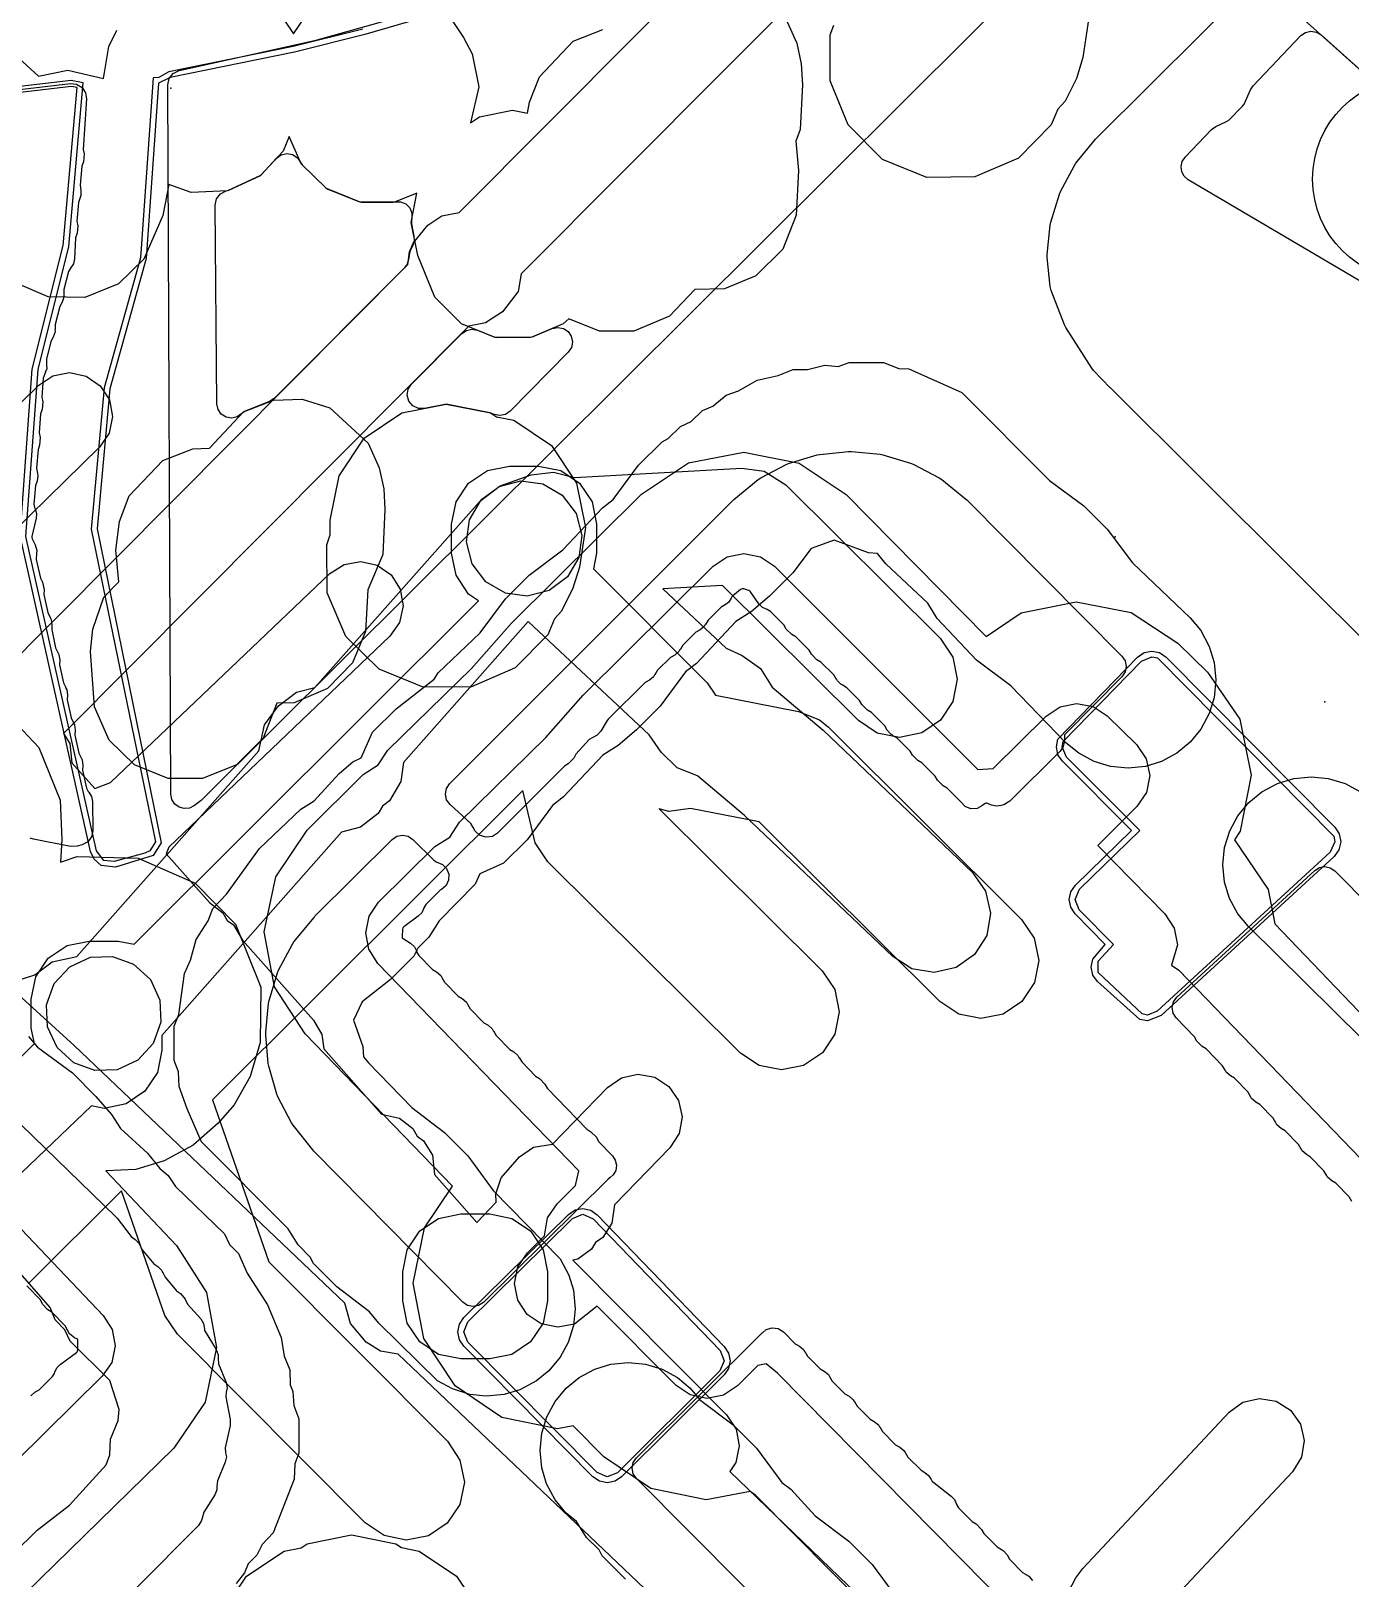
# Model space of a CAD drawing. Header units: metres. Extents: x -2677 to -840, y 169 to 1487.
# Drawn here: x -2421.4 to -2375.9, y 633.3 to 686.7 of the extents above; entities that cross this region are included whole.
import ezdxf

# ---------------------------------------------------------------- set-up
doc = ezdxf.new("R2010")
doc.units = ezdxf.units.M
for name, color, linetype in [('AI_GREENING_ALLOWED_ZONE', 4, 'Continuous'), ('AI_GREENING_EXCLUSIONS', 1, 'Continuous'), ('AI_GREENING_LAWN', 82, 'Continuous'), ('AI_GREENING_REJECTED', 6, 'Continuous'), ('AI_GREENING_TREES', 3, 'Continuous')]:
    doc.layers.add(name, color=color, linetype=linetype)

# ---------------------------------------------------------------- blocks, each defined once
blk = doc.blocks.new('AI_TREE')
for p, q in [((0, -0.3), (0, 0.3)), ((-0.3, 0), (0.3, 0))]:
    blk.add_line(p, q)
for radius in [1, 0.12]:
    blk.add_circle((0, 0), radius)

msp = doc.modelspace()

# ---------------------------------------------------------------- linework, layer by layer
at = {"layer": 'AI_GREENING_ALLOWED_ZONE'}
msp.add_lwpolyline([(-2367.03, 673.052), (-2381.436, 681.541), (-2381.571, 681.658), (-2381.657, 681.815), (-2381.681, 681.992), (-2381.642, 682.167), (-2381.544, 682.316), (-2380.636, 683.269), (-2380.483, 683.378), (-2380.111, 683.549), (-2380.039, 683.599), (-2379.563, 684.076), (-2379.512, 684.149), (-2379.29, 684.641), (-2379.196, 684.78), (-2377.548, 686.509), (-2377.392, 686.62), (-2377.206, 686.664), (-2377.017, 686.635), (-2376.853, 686.537), (-2372.307, 682.463)], dxfattribs=at)
for points in [[(-2415.003, 680.664), (-2414.956, 680.88), (-2414.82, 681.054), (-2414.623, 681.153), (-2414.53, 681.177), (-2413.487, 681.668), (-2413.412, 681.723), (-2412.886, 682.284), (-2412.726, 682.398), (-2412.535, 682.442), (-2412.341, 682.408), (-2412.175, 682.303), (-2412.063, 682.142), (-2412.06, 682.135), (-2412.006, 682.057), (-2411.202, 681.271), (-2411.122, 681.219), (-2410.05, 680.786), (-2409.958, 680.768), (-2408.866, 680.768), (-2408.803, 680.78), (-2408.609, 680.779), (-2408.43, 680.704), (-2408.293, 680.566), (-2408.219, 680.386), (-2408.219, 680.192), (-2408.233, 680.118), (-2408.233, 680.022), (-2408.148, 679.593), (-2408.143, 679.429), (-2408.191, 679.272), (-2408.282, 679.091), (-2408.306, 679.013), (-2408.336, 678.788), (-2408.383, 678.634), (-2408.477, 678.502), (-2412.958, 674.002), (-2413.128, 673.89), (-2413.974, 673.555), (-2414.063, 673.494), (-2414.081, 673.476), (-2414.241, 673.362), (-2414.433, 673.318), (-2414.627, 673.352), (-2414.793, 673.459), (-2414.905, 673.621), (-2414.945, 673.814), (-2415.003, 680.664)], [(-2407.782, 673.652), (-2407.993, 673.655), (-2408.184, 673.745), (-2408.32, 673.906), (-2408.378, 674.109), (-2408.348, 674.317), (-2408.234, 674.495), (-2406.499, 676.237), (-2406.338, 676.345), (-2406.148, 676.384), (-2405.958, 676.348), (-2405.389, 676.118), (-2405.293, 676.1), (-2404.126, 676.114), (-2404.033, 676.134), (-2403.374, 676.409), (-2403.183, 676.448), (-2402.992, 676.411), (-2402.829, 676.304), (-2402.72, 676.142), (-2402.681, 675.952), (-2402.717, 675.76), (-2402.824, 675.598), (-2404.83, 673.557), (-2404.993, 673.447), (-2405.185, 673.408), (-2405.378, 673.446), (-2405.478, 673.487), (-2405.525, 673.501), (-2406.983, 673.791), (-2407.08, 673.791), (-2407.782, 673.652)]]:
    msp.add_lwpolyline(points, close=True, dxfattribs=at)
at = {"layer": 'AI_GREENING_EXCLUSIONS'}
for points in [[(-2422.539, 664.379), (-2408.359, 678.621), (-2408.3, 679.054), (-2408.171, 679.357), (-2407.667, 679.969), (-2407.181, 680.296), (-2406.582, 680.406), (-2388.242, 698.827)], [(-2393.896, 688.896), (-2404.45, 678.296), (-2404.556, 677.688), (-2405.098, 676.981), (-2405.674, 676.604), (-2406.249, 676.488), (-2420.232, 662.444), (-2420.02, 662.103), (-2419.946, 661.435), (-2419.159, 660.541), (-2418.611, 660.747), (-2411.053, 667.961), (-2410.56, 668.276), (-2409.983, 668.378), (-2409.412, 668.252), (-2408.932, 667.916), (-2408.617, 667.423), (-2408.515, 666.847), (-2408.642, 666.275), (-2408.977, 665.796), (-2416.602, 658.519), (-2416.693, 658.294), (-2415.205, 656.611), (-2414.739, 656.255), (-2414.586, 655.991), (-2414.372, 655.838), (-2414.059, 655.315), (-2411.616, 652.552), (-2411.325, 652.057), (-2411.255, 651.567), (-2409.27, 649.314), (-2408.651, 649.171), (-2408.186, 648.816), (-2408.033, 648.552), (-2407.819, 648.398), (-2407.51, 647.901), (-2407.437, 647.233), (-2405.983, 645.582), (-2405.31, 646.276), (-2405.328, 646.564), (-2405.138, 647.118), (-2404.501, 647.839), (-2404.02, 648.171), (-2403.368, 648.28), (-2401.471, 650.238), (-2400.99, 650.571), (-2400.418, 650.694), (-2399.842, 650.589), (-2399.35, 650.272), (-2399.017, 649.79), (-2398.894, 649.218), (-2398.999, 648.643), (-2399.316, 648.151), (-2401.224, 646.182), (-2401.318, 645.553), (-2401.635, 645.062), (-2401.887, 644.888), (-2402.023, 644.663), (-2402.494, 644.316), (-2402.667, 644.273), (-2397.361, 638.94), (-2397.037, 638.453), (-2396.924, 637.878), (-2397.04, 637.305), (-2397.249, 636.993), (-2392.222, 632.152)], [(-2413.344, 688.14), (-2412.298, 686.569), (-2411.526, 687.724)], [(-2370.642, 680.971), (-2378.415, 687.938)], [(-2406.395, 687.552), (-2409.839, 686.55), (-2412.273, 685.937), (-2416.559, 685.063), (-2416.961, 684.87), (-2417.384, 678.828), (-2418.637, 674.33), (-2419.075, 669.503), (-2416.869, 658.674), (-2417.141, 658.233), (-2418.443, 657.836), (-2418.94, 657.889), (-2419.18, 658.104), (-2419.302, 658.367), (-2421.737, 669.255), (-2421.314, 675.009), (-2420.25, 679.268), (-2419.77, 684.718), (-2419.978, 684.759), (-2423.209, 684.381)], [(-2407.284, 687.724), (-2406.437, 686.446), (-2406.134, 685.887), (-2405.906, 684.739), (-2406.193, 683.503), (-2405.89, 683.706), (-2404.742, 683.934), (-2404.23, 683.832), (-2404.158, 684.219), (-2403.819, 685.094), (-2402.659, 686.316), (-2401.629, 686.723)], [(-2409.913, 686.738), (-2412.316, 686.132), (-2416.607, 685.258), (-2416.95, 685.067), (-2417.148, 685.054), (-2417.583, 678.842), (-2418.835, 674.366), (-2419.277, 669.491), (-2417.066, 658.709), (-2417.26, 658.394), (-2417.43, 658.312), (-2418.494, 658.029), (-2418.85, 658.067), (-2419.102, 658.401), (-2421.538, 669.24), (-2421.115, 674.995), (-2420.053, 679.235), (-2419.555, 684.88), (-2419.97, 684.961), (-2423.232, 684.58)], [(-2422.442, 686.329), (-2421.1, 685.116), (-2420.085, 685.318), (-2418.856, 685.036), (-2418.675, 686.13), (-2418.396, 686.696)], [(-2395.325, 687.107), (-2394.939, 686.251), (-2394.784, 685.532), (-2394.745, 684.815), (-2394.822, 683.27), (-2394.974, 682.866), (-2394.88, 681.858), (-2394.957, 680.313), (-2395.427, 679.148), (-2396.349, 678.226), (-2397.433, 677.773), (-2398.457, 677.756), (-2399.331, 676.833), (-2400.563, 676.318), (-2401.751, 676.318), (-2402.801, 676.74), (-2402.994, 676.568), (-2404.077, 676.115), (-2405.343, 676.099), (-2406.504, 676.568), (-2407.421, 677.485), (-2408.015, 678.922), (-2408.243, 680.07), (-2408.043, 681.076), (-2408.818, 680.768), (-2410.006, 680.768), (-2411.167, 681.237), (-2412.041, 682.09), (-2412.451, 683.032), (-2412.661, 682.525), (-2413.444, 681.689), (-2414.574, 681.155), (-2415.838, 681.099), (-2416.602, 681.373), (-2416.814, 680.306), (-2417.463, 678.805), (-2418.337, 677.952), (-2419.498, 677.483), (-2420.764, 677.499), (-2421.911, 677.995)], [(-2384.861, 687.13), (-2385.068, 685.76), (-2385.294, 685.035), (-2385.686, 684.245), (-2385.935, 683.977), (-2386.165, 683.428), (-2387.288, 682.284), (-2388.796, 681.637), (-2390.457, 681.622), (-2391.98, 682.242), (-2393.166, 683.428), (-2393.786, 684.951), (-2393.786, 686.534), (-2393.663, 686.871)], [(-2426.511, 669.139), (-2421.091, 674.461), (-2420.6, 674.781), (-2420.025, 674.888), (-2419.452, 674.767), (-2418.97, 674.436), (-2418.65, 673.946), (-2418.543, 673.37), (-2418.664, 672.798), (-2418.995, 672.315), (-2423.804, 667.62)], [(-2388.419, 628.165), (-2396.373, 636.187), (-2396.55, 636.306), (-2398.063, 636.012), (-2399.975, 636.402), (-2401.592, 637.493), (-2401.592, 637.493), (-2402.659, 638.569), (-2403.198, 638.465), (-2405.11, 638.854), (-2406.727, 639.945), (-2407.803, 641.572), (-2408.175, 643.487), (-2407.786, 645.399), (-2406.822, 646.828), (-2411.903, 652.079), (-2412.954, 653.704), (-2413.31, 655.607), (-2412.916, 657.501), (-2411.832, 659.105), (-2409.898, 661.025), (-2409.387, 661.363), (-2409.045, 661.871), (-2406.165, 664.689), (-2404.778, 666.249), (-2400.294, 670.699), (-2398.672, 671.775), (-2396.763, 672.15), (-2394.855, 671.768), (-2393.237, 670.687), (-2388.408, 665.792), (-2387.195, 666.599), (-2385.301, 666.979), (-2383.406, 666.613), (-2381.79, 665.556), (-2380.771, 664.562), (-2379.66, 662.934), (-2379.265, 661.003), (-2379.646, 659.07), (-2379.845, 658.773), (-2378.68, 657.059), (-2378.452, 655.883), (-2370.574, 647.653)], [(-2432.777, 650.395), (-2421.23, 654.119), (-2420.623, 654.562), (-2420.623, 654.562), (-2419.782, 654.748), (-2413.497, 661.847), (-2413.307, 662.737), (-2412.818, 663.392), (-2412.198, 663.864), (-2411.563, 664.031), (-2405.809, 670.529), (-2405.175, 670.985), (-2404.106, 671.358), (-2403.332, 671.46), (-2402.606, 671.266), (-2396.84, 671.592), (-2396.068, 671.484), (-2395.318, 671.014), (-2389.994, 665.725), (-2389.558, 665.078), (-2389.403, 664.313), (-2389.553, 663.547), (-2389.984, 662.897), (-2390.632, 662.461), (-2391.397, 662.306), (-2392.162, 662.456), (-2392.813, 662.887), (-2397.504, 667.548), (-2399.563, 667.432), (-2397.375, 665.388), (-2396.822, 665.136), (-2396.189, 664.68), (-2395.794, 664.04), (-2394.035, 662.556), (-2388.875, 657.646), (-2388.425, 657.008), (-2388.254, 656.247), (-2388.387, 655.478), (-2388.805, 654.819), (-2389.443, 654.369), (-2390.204, 654.198), (-2390.973, 654.331), (-2391.632, 654.748), (-2396.748, 659.616), (-2398.368, 660.978), (-2399.066, 661.258), (-2399.624, 661.803), (-2400.028, 662.393), (-2404.211, 666.3), (-2408.51, 661.445), (-2408.598, 660.792), (-2408.99, 660.117), (-2409.233, 659.932), (-2409.376, 659.684), (-2409.996, 659.209), (-2410.643, 659.036), (-2416.847, 652.03), (-2416.845, 651.518), (-2416.995, 650.752), (-2417.426, 650.102), (-2418.074, 649.667), (-2418.839, 649.512), (-2419.271, 649.597), (-2424.909, 644.222)], [(-2424.994, 648.009), (-2421.242, 651.748), (-2421.349, 652.285), (-2421.349, 653.285), (-2421.197, 654.05), (-2420.763, 654.699), (-2420.114, 655.133), (-2419.349, 655.285), (-2419.349, 655.285), (-2418.349, 655.285), (-2417.803, 655.176), (-2405.92, 667.022), (-2406.261, 667.25), (-2406.695, 667.899), (-2406.847, 668.664), (-2406.847, 669.664), (-2406.695, 670.429), (-2406.261, 671.078), (-2405.612, 671.512), (-2404.847, 671.664), (-2403.847, 671.664), (-2403.082, 671.512), (-2402.433, 671.078), (-2401.999, 670.429), (-2401.847, 669.664), (-2401.847, 668.664), (-2401.956, 668.119), (-2398.03, 664.19), (-2397.741, 663.759), (-2394.879, 663.205), (-2394.156, 662.91), (-2393.848, 662.66), (-2387.183, 656.032), (-2386.748, 655.384), (-2386.593, 654.619), (-2386.744, 653.853), (-2387.175, 653.203), (-2387.823, 652.768), (-2388.588, 652.614), (-2389.354, 652.764), (-2390.004, 653.195), (-2396.236, 659.393), (-2398.609, 659.852), (-2399.355, 659.757), (-2399.692, 659.849), (-2394.065, 654.256), (-2393.629, 653.609), (-2393.474, 652.844), (-2393.624, 652.078), (-2394.056, 651.428), (-2394.703, 650.992), (-2395.468, 650.838), (-2396.234, 650.987), (-2396.884, 651.419), (-2403.528, 658.019), (-2403.963, 658.666), (-2404.394, 660.482), (-2415.094, 649.807), (-2413.15, 644.225), (-2406.991, 638.036), (-2406.559, 637.386), (-2406.409, 636.62), (-2406.563, 635.855), (-2406.998, 635.208), (-2407.648, 634.776), (-2408.414, 634.625), (-2409.179, 634.779), (-2409.826, 635.215), (-2416.306, 641.727), (-2416.738, 642.376), (-2418.238, 646.671), (-2421.432, 643.484)], [(-2383.917, 628.556), (-2395.608, 640.381), (-2395.996, 640.701), (-2395.996, 640.701), (-2396.279, 640.646), (-2396.985, 639.947), (-2397.473, 639.624), (-2398.047, 639.512), (-2398.621, 639.629), (-2399.106, 639.956), (-2401.821, 642.696), (-2402.608, 642.076), (-2403.182, 641.965), (-2403.756, 642.082), (-2404.241, 642.409), (-2404.564, 642.897), (-2404.675, 643.472), (-2404.559, 644.045), (-2404.231, 644.53), (-2403.642, 645.114), (-2403.536, 645.742), (-2403.209, 646.227), (-2402.574, 646.856), (-2402.461, 647.355), (-2409.388, 654.513), (-2409.703, 655), (-2409.81, 655.571), (-2409.692, 656.14), (-2409.367, 656.621), (-2407.432, 658.54), (-2406.913, 658.87), (-2406.58, 659.387), (-2403.602, 662.306), (-2402.312, 663.764), (-2397.828, 668.215), (-2397.342, 668.537), (-2396.769, 668.65), (-2396.196, 668.535), (-2395.711, 668.211), (-2388.69, 661.195), (-2388.168, 661.23), (-2386.339, 663.044), (-2385.856, 663.365), (-2385.288, 663.479), (-2384.72, 663.369), (-2384.235, 663.052), (-2383.217, 662.058), (-2382.883, 661.569), (-2382.765, 660.99), (-2382.879, 660.41), (-2383.209, 659.919), (-2384.557, 658.583), (-2382.243, 656.221), (-2381.92, 655.733), (-2381.808, 655.159), (-2382.016, 654.45), (-2381.765, 654.275), (-2370.148, 642.245)], [(-2422.58, 663.539), (-2421.083, 661.963), (-2420.354, 660.146), (-2420.292, 658.782), (-2420.341, 658.008), (-2419.763, 658.2), (-2417.665, 658.147), (-2415.695, 657.28), (-2414.306, 655.87), (-2413.434, 653.699), (-2413.449, 651.789), (-2413.802, 650.612), (-2414.354, 649.631), (-2414.898, 648.999), (-2415.764, 648.242), (-2416.76, 647.699), (-2417.747, 647.405), (-2418.776, 647.354), (-2416.334, 644.789), (-2415.299, 643.164), (-2414.955, 641.269), (-2415.354, 639.384), (-2416.435, 637.79), (-2421.566, 632.773)], [(-2375.428, 651.896), (-2379.362, 655.782), (-2379.723, 656.219), (-2380.01, 656.757), (-2380.18, 657.318), (-2380.239, 657.916), (-2380.239, 657.916), (-2380.18, 658.505), (-2380.004, 659.082), (-2379.723, 659.604), (-2379.343, 660.067), (-2378.892, 660.436), (-2378.355, 660.723), (-2377.793, 660.892), (-2377.189, 660.951), (-2376.605, 660.892), (-2376.022, 660.714), (-2375.494, 660.427)], [(-2366.999, 600.877), (-2381.271, 614.95), (-2389.376, 622.663), (-2389.986, 622.756), (-2390.48, 623.069), (-2391.029, 623.714), (-2391.223, 624.422), (-2408.687, 641.042), (-2409.297, 641.135), (-2409.791, 641.448), (-2410.34, 642.093), (-2410.534, 642.801), (-2419.871, 651.687), (-2422.321, 653.914)], [(-2421.444, 651.994), (-2421.135, 651.619), (-2419.93, 650.738), (-2419.12, 649.927), (-2418.577, 649.304), (-2418.266, 648.814), (-2417.336, 647.971), (-2416.916, 647.442), (-2416.622, 647.203), (-2416.375, 646.819), (-2414.682, 645.189), (-2414.506, 644.817), (-2414.198, 644.509), (-2413.901, 643.834), (-2413.2, 642.743), (-2412.729, 641.611), (-2412.622, 640.972), (-2412.425, 640.493), (-2412.421, 639.978), (-2412.329, 639.75), (-2412.294, 639.272), (-2412.115, 638.809), (-2412.115, 637.622), (-2412.255, 637.254), (-2412.274, 636.728), (-2413.002, 634.875), (-2413.388, 634.471), (-2413.566, 634.107), (-2413.865, 633.804), (-2413.995, 633.494), (-2414.286, 633.125)], [(-2422.124, 645.794), (-2418.869, 642.375), (-2418.558, 641.888), (-2418.455, 641.319), (-2418.574, 640.754), (-2418.899, 640.276), (-2425.854, 633.431)], [(-2421.957, 634.159), (-2421.147, 634.97), (-2420.032, 635.824), (-2418.764, 637.225), (-2418.636, 637.561), (-2418.616, 638.11), (-2418.347, 638.754), (-2418.315, 639.126), (-2418.637, 640.124), (-2420.01, 641.481), (-2420.195, 641.875), (-2420.524, 642.222), (-2420.702, 642.647), (-2421.729, 643.834)], [(-2400.847, 633.277), (-2401.658, 634.087), (-2401.762, 634.287), (-2402.193, 634.718), (-2402.534, 635.266), (-2402.905, 635.563), (-2403.272, 636.008), (-2403.272, 636.008), (-2403.569, 636.561), (-2403.737, 637.119), (-2403.796, 637.719), (-2403.737, 638.307), (-2403.564, 638.879), (-2403.281, 639.406), (-2402.9, 639.869), (-2402.449, 640.237), (-2401.912, 640.524), (-2401.35, 640.694), (-2400.745, 640.753), (-2400.163, 640.694), (-2399.587, 640.518), (-2399.051, 640.229), (-2398.615, 639.865), (-2398.299, 639.476), (-2397.139, 638.605), (-2396.329, 637.795), (-2395.453, 636.615), (-2395.151, 636.384), (-2394.306, 635.464), (-2393.147, 634.592), (-2392.337, 633.782), (-2391.46, 632.603)], [(-2388.034, 628.119), (-2385.312, 633.318), (-2385.077, 633.649), (-2380.026, 639.035), (-2379.55, 639.376), (-2378.98, 639.508), (-2378.403, 639.413), (-2377.906, 639.103), (-2377.565, 638.627), (-2377.433, 638.057), (-2377.528, 637.48), (-2377.838, 636.983), (-2382.192, 632.34)], [(-2414.789, 632.079), (-2413.921, 633.377), (-2412.624, 634.244), (-2412.041, 634.36), (-2411.836, 634.497), (-2410.305, 634.801), (-2410.305, 634.801), (-2408.774, 634.497), (-2408.575, 634.364), (-2407.972, 634.244), (-2406.675, 633.377), (-2405.808, 632.079)]]:
    msp.add_lwpolyline(points, dxfattribs=at)
for points in [[(-2416.271, 650.777), (-2416.416, 651.161), (-2416.416, 652.348), (-2416.261, 652.754), (-2416.068, 654.163), (-2415.851, 654.625), (-2415.662, 655.335), (-2415.249, 655.976), (-2415.085, 656.402), (-2414.617, 656.903), (-2413.476, 658.473), (-2412.045, 659.829), (-2411.584, 660.124), (-2410.732, 661.068), (-2410.255, 661.469), (-2409.965, 661.599), (-2409.574, 662.484), (-2408.764, 663.294), (-2407.451, 664.317), (-2407.307, 664.533), (-2405.863, 665.911), (-2404.987, 667.089), (-2404.176, 667.899), (-2403.013, 668.772), (-2401.64, 670.222), (-2401.276, 670.516), (-2400.399, 671.694), (-2399.589, 672.504), (-2399.375, 672.614), (-2398.954, 673.035), (-2398.581, 673.206), (-2398.194, 673.582), (-2397.836, 673.735), (-2397.381, 674.115), (-2396.949, 674.263), (-2396.312, 674.623), (-2395.587, 674.783), (-2395.064, 674.997), (-2394.575, 674.997), (-2393.977, 675.144), (-2393.516, 675.099), (-2393.138, 675.242), (-2391.951, 675.242), (-2391.419, 675.035), (-2391.079, 675.015), (-2389.252, 674.202), (-2386.22, 671.172), (-2385.038, 670.295), (-2384.228, 669.485), (-2383.358, 668.331), (-2381.371, 666.427), (-2381.006, 665.989), (-2380.714, 665.446), (-2380.544, 664.893), (-2380.482, 664.298), (-2380.544, 663.674), (-2380.709, 663.131), (-2380.997, 662.591), (-2381.364, 662.142), (-2381.829, 661.76), (-2382.353, 661.478), (-2382.912, 661.306), (-2383.513, 661.244), (-2384.115, 661.303), (-2384.681, 661.474), (-2385.214, 661.76), (-2385.657, 662.121), (-2387.558, 664.084), (-2388.746, 664.967), (-2390.095, 666.405), (-2390.425, 666.932), (-2391.871, 668.294), (-2392.158, 668.653), (-2392.461, 668.673), (-2393.647, 669.111), (-2394.445, 668.821), (-2395.071, 667.986), (-2395.881, 667.176), (-2396.51, 666.638), (-2397.044, 666.303), (-2398.405, 664.861), (-2398.776, 664.565), (-2399.658, 663.381), (-2400.469, 662.571), (-2401.098, 662.033), (-2401.632, 661.698), (-2402.993, 660.256), (-2403.363, 659.96), (-2404.246, 658.776), (-2405.056, 657.966), (-2405.874, 657.603), (-2406.034, 657.248), (-2407.273, 655.976), (-2407.633, 655.417), (-2408.014, 655.036), (-2408.147, 654.766), (-2408.958, 653.955), (-2409.93, 653.19), (-2410.233, 652.56), (-2409.909, 651.65), (-2409.889, 651.289), (-2409.714, 651.085), (-2408.215, 649.54), (-2407.097, 648.685), (-2406.287, 647.875), (-2405.412, 646.678), (-2403.101, 644.322), (-2402.807, 643.765), (-2402.648, 643.239), (-2402.586, 642.604), (-2402.648, 642.021), (-2402.829, 641.44), (-2403.101, 640.937), (-2403.496, 640.46), (-2403.92, 640.114), (-2404.494, 639.809), (-2405.032, 639.649), (-2405.657, 639.59), (-2406.219, 639.649), (-2406.822, 639.836), (-2407.331, 640.114), (-2409.364, 642.102), (-2409.681, 642.495), (-2410.805, 643.357), (-2411.616, 644.167), (-2411.726, 644.382), (-2412.147, 644.803), (-2412.491, 645.364), (-2415.479, 648.361), (-2415.97, 649.5), (-2416.251, 650.268), (-2416.271, 650.777)], [(-2415.205, 672.277), (-2414.026, 673.535), (-2412.996, 673.942), (-2412.002, 673.969), (-2411.053, 673.669), (-2409.728, 672.458), (-2409.342, 671.602), (-2409.187, 670.883), (-2409.148, 670.166), (-2409.225, 668.621), (-2409.734, 667.399), (-2409.819, 665.96), (-2410.272, 664.876), (-2411.127, 663.999), (-2412.278, 663.501), (-2412.879, 663.484), (-2413.349, 662.282), (-2414.271, 661.36), (-2415.436, 660.89), (-2416.624, 660.89), (-2417.789, 661.36), (-2418.666, 662.215), (-2419.164, 663.366), (-2419.309, 665.266), (-2419.229, 666.041), (-2418.84, 667.139), (-2418.328, 667.678), (-2418.436, 668.76), (-2418.306, 669.758), (-2417.967, 670.633), (-2416.807, 671.855), (-2415.777, 672.262), (-2415.205, 672.277)], [(-2405.501, 673.496), (-2405.302, 673.363), (-2404.699, 673.243), (-2403.401, 672.376), (-2402.534, 671.079), (-2402.23, 669.548), (-2402.437, 668.177), (-2402.663, 667.452), (-2403.055, 666.662), (-2403.304, 666.395), (-2403.534, 665.846), (-2404.657, 664.702), (-2406.165, 664.055), (-2407.826, 664.039), (-2409.349, 664.659), (-2410.493, 665.782), (-2411.14, 667.291), (-2411.155, 668.952), (-2411.032, 669.288), (-2411.032, 669.801), (-2410.727, 671.332), (-2409.86, 672.629), (-2408.562, 673.496), (-2407.032, 673.801), (-2405.501, 673.496)], [(-2404.455, 671.154), (-2403.7, 671.049), (-2403.029, 670.659), (-2402.552, 670.03), (-2402.357, 669.272), (-2402.462, 668.517), (-2402.852, 667.846), (-2403.481, 667.369), (-2404.239, 667.174), (-2404.994, 667.279), (-2405.665, 667.669), (-2406.142, 668.298), (-2406.337, 669.056), (-2406.232, 669.811), (-2405.842, 670.482), (-2405.213, 670.959), (-2404.455, 671.154)], [(-2384.725, 654.113), (-2384.784, 654.386), (-2384.732, 654.661), (-2384.298, 655.17), (-2385.338, 656.219), (-2385.49, 656.448), (-2385.541, 656.718), (-2385.485, 656.987), (-2385.329, 657.214), (-2383.388, 659.1), (-2385.777, 661.483), (-2385.929, 661.709), (-2385.983, 661.977), (-2385.93, 662.245), (-2383.188, 665.08), (-2382.961, 665.234), (-2382.691, 665.287), (-2382.422, 665.233), (-2382.195, 665.08), (-2376.377, 659.212), (-2376.224, 658.978), (-2376.174, 658.703), (-2376.236, 658.43), (-2376.4, 658.204), (-2382.37, 652.718), (-2382.847, 652.533), (-2383.103, 652.583), (-2384.563, 653.885), (-2384.725, 654.113)], [(-2384.015, 655.169), (-2385.196, 656.36), (-2385.341, 656.716), (-2385.19, 657.07), (-2383.103, 659.098), (-2385.636, 661.625), (-2385.783, 661.977), (-2385.745, 662.169), (-2383.046, 664.94), (-2382.692, 665.087), (-2382.499, 665.049), (-2376.409, 658.904), (-2376.374, 658.708), (-2376.536, 658.351), (-2382.505, 652.865), (-2382.846, 652.733), (-2383.029, 652.769), (-2384.542, 654.194), (-2384.547, 654.585), (-2384.015, 655.169)], [(-2417.144, 651.754), (-2417.678, 651.173), (-2418.389, 650.846), (-2419.151, 650.815), (-2419.88, 651.08), (-2420.461, 651.614), (-2420.788, 652.325), (-2420.819, 653.087), (-2420.554, 653.816), (-2420.02, 654.397), (-2419.309, 654.724), (-2418.547, 654.755), (-2417.818, 654.49), (-2417.237, 653.956), (-2416.91, 653.245), (-2416.879, 652.483), (-2417.144, 651.754)], [(-2404.121, 641.458), (-2404.77, 641.024), (-2405.535, 640.872), (-2406.535, 640.872), (-2407.3, 641.024), (-2407.949, 641.458), (-2408.383, 642.107), (-2408.535, 642.872), (-2408.535, 643.872), (-2408.383, 644.637), (-2407.949, 645.286), (-2407.3, 645.72), (-2406.535, 645.872), (-2405.535, 645.872), (-2404.77, 645.72), (-2404.121, 645.286), (-2403.687, 644.637), (-2403.535, 643.872), (-2403.535, 642.872), (-2403.687, 642.107), (-2404.121, 641.458)], [(-2401.747, 636.657), (-2401.974, 636.81), (-2406.43, 641.307), (-2406.58, 641.535), (-2406.632, 641.804), (-2406.577, 642.071), (-2406.424, 642.298), (-2402.82, 645.858), (-2402.59, 646.009), (-2402.319, 646.06), (-2402.05, 646.003), (-2401.824, 645.846), (-2397.441, 641.301), (-2397.294, 641.074), (-2397.244, 640.808), (-2397.299, 640.543), (-2397.451, 640.319), (-2400.983, 636.807), (-2401.211, 636.655), (-2401.479, 636.603), (-2401.747, 636.657)], [(-2402.679, 645.716), (-2402.322, 645.86), (-2401.968, 645.707), (-2397.584, 641.162), (-2397.444, 640.81), (-2397.592, 640.461), (-2401.124, 636.948), (-2401.478, 636.803), (-2401.832, 636.951), (-2406.287, 641.448), (-2406.432, 641.802), (-2406.284, 642.156), (-2402.679, 645.716)]]:
    msp.add_lwpolyline(points, close=True, dxfattribs=at)
at = {"layer": 'AI_GREENING_LAWN'}
for points in [[(-2369.619, 705.786), (-2415.445, 660.174), (-2415.492, 660.133), (-2415.722, 659.954), (-2415.887, 659.87), (-2416.07, 659.851), (-2416.248, 659.9), (-2416.396, 660.01), (-2416.494, 660.166), (-2416.529, 660.347), (-2416.64, 684.815), (-2416.591, 685.033), (-2416.451, 685.209), (-2416.248, 685.305), (-2416.248, 685.305), (-2411.579, 686.342), (-2411.566, 686.345), (-2406.881, 687.653)], [(-2371.589, 661.875), (-2384.119, 674.361), (-2384.126, 674.369), (-2384.7, 674.965), (-2384.762, 675.043), (-2385.657, 676.449), (-2385.7, 676.534), (-2386.168, 677.724), (-2386.2, 677.858), (-2386.299, 678.859), (-2386.299, 678.958), (-2386.197, 679.979), (-2386.178, 680.076), (-2385.881, 681.048), (-2385.844, 681.138), (-2385.364, 682.033), (-2385.364, 682.033), (-2385.309, 682.115), (-2384.632, 682.938), (-2384.598, 682.975), (-2377.361, 690.179)], [(-2423.231, 684.481), (-2420, 684.857), (-2419.784, 684.834), (-2419.598, 684.723), (-2419.477, 684.542), (-2419.444, 684.328), (-2419.557, 682.582), (-2419.527, 682.431), (-2419.55, 682.159), (-2419.606, 682.009), (-2419.664, 681.349), (-2419.634, 681.186), (-2419.635, 680.996), (-2419.664, 680.925), (-2419.658, 680.923), (-2419.718, 680.75), (-2419.773, 680.113), (-2419.743, 679.954), (-2419.763, 679.696), (-2419.821, 679.532), (-2419.854, 678.814), (-2419.896, 678.635), (-2419.992, 678.496), (-2420.062, 678.372), (-2420.22, 677.752), (-2420.221, 677.57), (-2420.227, 677.57), (-2420.223, 677.493), (-2420.284, 677.313), (-2420.366, 677.17), (-2420.524, 676.549), (-2420.524, 676.367), (-2420.531, 676.367), (-2420.526, 676.29), (-2420.588, 676.11), (-2420.67, 675.967), (-2420.826, 675.351), (-2420.822, 675.155), (-2420.825, 675.155), (-2420.817, 675.006), (-2420.864, 674.903), (-2420.857, 674.9), (-2420.934, 674.699), (-2420.983, 674.044), (-2420.951, 673.886), (-2420.971, 673.619), (-2421.025, 673.468), (-2421.073, 672.806), (-2421.042, 672.649), (-2421.062, 672.382), (-2421.116, 672.231), (-2421.164, 671.593), (-2421.133, 671.413), (-2421.139, 671.412), (-2421.122, 671.337), (-2421.151, 671.149), (-2421.207, 670.994), (-2421.255, 670.356), (-2421.234, 670.237), (-2421.212, 670.188), (-2421.171, 670.032), (-2421.182, 669.871), (-2421.329, 669.24), (-2421.331, 669.197), (-2421.318, 669.157), (-2421.209, 668.947), (-2421.154, 668.755), (-2421.167, 668.647), (-2421.178, 668.448), (-2421.036, 667.8), (-2420.96, 667.658), (-2420.903, 667.396), (-2420.911, 667.236), (-2420.775, 666.611), (-2420.693, 666.448), (-2420.699, 666.445), (-2420.661, 666.378), (-2420.635, 666.19), (-2420.645, 666.025), (-2420.508, 665.4), (-2420.427, 665.236), (-2420.432, 665.233), (-2420.394, 665.167), (-2420.369, 664.978), (-2420.378, 664.813), (-2420.241, 664.188), (-2420.16, 664.025), (-2420.165, 664.022), (-2420.127, 663.955), (-2420.102, 663.767), (-2420.111, 663.602), (-2419.974, 662.977), (-2419.893, 662.813), (-2419.899, 662.81), (-2419.86, 662.744), (-2419.835, 662.555), (-2419.844, 662.39), (-2419.707, 661.765), (-2419.626, 661.602), (-2419.632, 661.599), (-2419.594, 661.532), (-2419.568, 661.344), (-2419.577, 661.179), (-2419.44, 660.554), (-2419.387, 660.446), (-2419.36, 660.415), (-2419.272, 660.267), (-2419.239, 660.097), (-2419.224, 659.089), (-2419.268, 658.877), (-2419.398, 658.703), (-2419.589, 658.6), (-2419.761, 658.552), (-2419.995, 658.543), (-2421.267, 658.799), (-2421.383, 658.838)], [(-2375.793, 646.3), (-2375.885, 646.458), (-2376.342, 646.931), (-2376.485, 647.015), (-2376.628, 647.14), (-2376.662, 647.209), (-2376.668, 647.205), (-2376.759, 647.364), (-2377.217, 647.836), (-2377.359, 647.92), (-2377.502, 648.046), (-2377.536, 648.114), (-2377.542, 648.111), (-2377.633, 648.269), (-2378.091, 648.742), (-2378.234, 648.825), (-2378.376, 648.951), (-2378.411, 649.02), (-2378.416, 649.016), (-2378.508, 649.175), (-2378.966, 649.647), (-2379.108, 649.731), (-2379.251, 649.856), (-2379.285, 649.925), (-2379.291, 649.922), (-2379.382, 650.08), (-2379.84, 650.553), (-2379.982, 650.636), (-2380.125, 650.762), (-2380.16, 650.831), (-2380.165, 650.827), (-2380.256, 650.986), (-2380.815, 651.562), (-2380.953, 651.643), (-2381.139, 651.836), (-2381.216, 651.977), (-2381.848, 652.632), (-2381.955, 652.799), (-2381.988, 652.994), (-2381.943, 653.187), (-2381.827, 653.347), (-2377.073, 657.721), (-2376.911, 657.821), (-2376.723, 657.853), (-2376.537, 657.813), (-2376.379, 657.705), (-2365.177, 646.411)], [(-2429.852, 656.856), (-2418.436, 645.777), (-2418.388, 645.724), (-2417.906, 645.1), (-2417.761, 644.996), (-2417.633, 644.862), (-2417.605, 644.795), (-2417.6, 644.798), (-2417.52, 644.633), (-2417.119, 644.156), (-2416.983, 644.063), (-2416.849, 643.927), (-2416.82, 643.857), (-2416.814, 643.859), (-2416.734, 643.695), (-2416.333, 643.218), (-2416.206, 643.13), (-2416.039, 642.936), (-2415.955, 642.762), (-2415.5, 642.253), (-2415.402, 642.089), (-2415.373, 641.901), (-2415.373, 641.892), (-2415.369, 641.856), (-2415.355, 641.824), (-2414.966, 641.193), (-2414.9, 641.017), (-2414.902, 640.883), (-2414.887, 640.707), (-2414.629, 640.057), (-2414.594, 639.872), (-2414.622, 639.726), (-2414.637, 639.562), (-2414.482, 638.785), (-2414.485, 638.579), (-2414.656, 637.807), (-2414.643, 637.637), (-2414.619, 637.496), (-2414.658, 637.312), (-2414.927, 636.667), (-2414.946, 636.49), (-2414.946, 636.358), (-2415.017, 636.182), (-2415.397, 635.593), (-2415.456, 635.385), (-2415.473, 635.297), (-2415.582, 635.132), (-2422.037, 628.633)], [(-2421.369, 639.603), (-2421.224, 639.725), (-2421.079, 639.806), (-2420.616, 640.264), (-2420.553, 640.367), (-2420.537, 640.421), (-2420.467, 640.563), (-2420.355, 640.677), (-2419.79, 641.094), (-2419.756, 641.134), (-2419.743, 641.186), (-2419.738, 641.5), (-2419.746, 641.543), (-2419.781, 641.568), (-2419.855, 641.602), (-2420.028, 641.733), (-2420.095, 641.859), (-2420.095, 641.859), (-2420.185, 642.018), (-2420.635, 642.489), (-2420.773, 642.571), (-2420.958, 642.765), (-2421.034, 642.907), (-2421.499, 643.396)], [(-2387.678, 623.888), (-2400.473, 636.75), (-2400.58, 636.912), (-2400.618, 637.104), (-2400.579, 637.295), (-2400.471, 637.457), (-2396.129, 641.774), (-2396.127, 641.773), (-2395.996, 641.888), (-2395.791, 641.949), (-2395.58, 641.919), (-2395.4, 641.804), (-2394.995, 641.398), (-2394.851, 641.316), (-2394.707, 641.193), (-2394.671, 641.125), (-2394.666, 641.128), (-2394.572, 640.971), (-2394.572, 640.971), (-2394.136, 640.535), (-2393.993, 640.454), (-2393.848, 640.33), (-2393.813, 640.262), (-2393.807, 640.265), (-2393.714, 640.108), (-2393.278, 639.672), (-2393.134, 639.591), (-2392.99, 639.467), (-2392.955, 639.399), (-2392.949, 639.402), (-2392.855, 639.245), (-2392.409, 638.799), (-2392.266, 638.717), (-2392.121, 638.594), (-2392.086, 638.525), (-2392.08, 638.529), (-2391.987, 638.372), (-2391.53, 637.915), (-2391.387, 637.833), (-2391.242, 637.71), (-2391.207, 637.642), (-2391.201, 637.645), (-2391.108, 637.488), (-2390.651, 637.031), (-2390.518, 636.955), (-2390.392, 636.854), (-2390.305, 636.719), (-2390.286, 636.674), (-2390.259, 636.644), (-2389.612, 636.143), (-2389.499, 636.02), (-2389.433, 635.867), (-2389.429, 635.852), (-2389.365, 635.738), (-2388.893, 635.263), (-2388.753, 635.184), (-2388.564, 634.993), (-2388.486, 634.854), (-2388.031, 634.395), (-2387.875, 634.3), (-2387.878, 634.295), (-2387.81, 634.259), (-2387.687, 634.114), (-2387.607, 633.97), (-2387.152, 633.511), (-2386.996, 633.416), (-2386.999, 633.411), (-2386.931, 633.375), (-2386.808, 633.23)]]:
    msp.add_lwpolyline(points, dxfattribs=at)
for points in [[(-2395.285, 671.73), (-2395.194, 671.767), (-2394.235, 672.051), (-2394.141, 672.069), (-2393.152, 672.164), (-2393.057, 672.164), (-2392.068, 672.07), (-2391.974, 672.052), (-2391.014, 671.769), (-2390.924, 671.732), (-2390.023, 671.261), (-2389.94, 671.206), (-2389.118, 670.539), (-2389.079, 670.503), (-2383.721, 665.106), (-2383.614, 664.945), (-2383.576, 664.754), (-2383.614, 664.564), (-2383.721, 664.402), (-2385.674, 662.436), (-2385.699, 662.397), (-2385.708, 662.352), (-2385.708, 662.187), (-2385.747, 661.995), (-2385.856, 661.832), (-2387.595, 660.108), (-2387.796, 659.987), (-2387.886, 659.958), (-2388.055, 659.935), (-2388.223, 659.97), (-2388.383, 660.034), (-2388.424, 660.043), (-2388.46, 660.021), (-2388.528, 659.962), (-2388.718, 659.858), (-2388.935, 659.844), (-2389.137, 659.923), (-2389.286, 660.081), (-2389.306, 660.114), (-2389.753, 660.559), (-2389.892, 660.637), (-2390.082, 660.827), (-2390.161, 660.967), (-2390.623, 661.428), (-2390.763, 661.507), (-2390.953, 661.697), (-2391.031, 661.837), (-2391.476, 662.283), (-2391.633, 662.377), (-2391.63, 662.382), (-2391.697, 662.418), (-2391.821, 662.562), (-2391.902, 662.706), (-2392.364, 663.168), (-2392.504, 663.247), (-2392.694, 663.437), (-2392.772, 663.576), (-2393.217, 664.022), (-2393.374, 664.116), (-2393.373, 664.118), (-2393.423, 664.143), (-2393.538, 664.259), (-2393.563, 664.308), (-2393.565, 664.307), (-2393.659, 664.464), (-2394.105, 664.908), (-2394.245, 664.987), (-2394.435, 665.176), (-2394.514, 665.316), (-2394.976, 665.778), (-2395.116, 665.857), (-2395.305, 666.046), (-2395.384, 666.186), (-2395.846, 666.648), (-2395.962, 666.713), (-2396.125, 666.787), (-2396.252, 666.915), (-2396.535, 667.327), (-2396.564, 667.356), (-2396.6, 667.375), (-2396.771, 667.427), (-2396.826, 667.43), (-2396.877, 667.406), (-2397.155, 667.183), (-2397.182, 667.154), (-2397.2, 667.112), (-2397.288, 666.975), (-2397.415, 666.874), (-2397.549, 666.799), (-2397.997, 666.356), (-2398.091, 666.2), (-2398.097, 666.203), (-2398.133, 666.136), (-2398.278, 666.013), (-2398.422, 665.933), (-2398.87, 665.49), (-2398.965, 665.333), (-2398.97, 665.337), (-2399.006, 665.269), (-2399.151, 665.146), (-2399.296, 665.066), (-2399.744, 664.623), (-2399.838, 664.466), (-2399.844, 664.47), (-2399.88, 664.402), (-2400.025, 664.279), (-2400.169, 664.199), (-2401.445, 662.935), (-2401.483, 662.886), (-2401.704, 662.52), (-2401.828, 662.382), (-2401.974, 662.308), (-2402.099, 662.231), (-2402.562, 661.733), (-2402.635, 661.592), (-2402.825, 661.391), (-2402.953, 661.315), (-2405.26, 659.008), (-2405.443, 658.891), (-2405.657, 658.863), (-2405.863, 658.928), (-2405.894, 658.946), (-2406.037, 659.069), (-2406.108, 659.206), (-2406.19, 659.338), (-2406.901, 659.989), (-2407.019, 660.152), (-2407.063, 660.347), (-2407.027, 660.544), (-2406.917, 660.712), (-2397.151, 670.481), (-2397.113, 670.515), (-2396.268, 671.203), (-2396.185, 671.258), (-2395.285, 671.73)], [(-2407.225, 654.091), (-2407.19, 654.023), (-2407.185, 654.026), (-2407.094, 653.868), (-2406.622, 653.382), (-2406.479, 653.299), (-2406.336, 653.173), (-2406.302, 653.105), (-2406.296, 653.108), (-2406.205, 652.95), (-2405.733, 652.464), (-2405.591, 652.38), (-2405.448, 652.255), (-2405.413, 652.186), (-2405.408, 652.19), (-2405.316, 652.031), (-2404.845, 651.546), (-2404.702, 651.462), (-2404.559, 651.337), (-2404.525, 651.268), (-2404.519, 651.271), (-2404.428, 651.113), (-2403.956, 650.628), (-2403.818, 650.547), (-2403.631, 650.354), (-2403.555, 650.213), (-2402.179, 648.791), (-2402.04, 648.71), (-2401.854, 648.517), (-2401.778, 648.376), (-2401.301, 647.882), (-2401.201, 647.731), (-2401.161, 647.554), (-2401.187, 647.375), (-2401.275, 647.217), (-2401.376, 647.132), (-2401.373, 647.128), (-2401.452, 647.069), (-2405.753, 642.82), (-2405.916, 642.713), (-2406.108, 642.676), (-2406.299, 642.715), (-2406.461, 642.825), (-2411.601, 648.042), (-2411.634, 648.08), (-2412.318, 648.929), (-2412.372, 649.013), (-2412.84, 649.916), (-2412.876, 650.006), (-2413.155, 650.967), (-2413.173, 651.061), (-2413.262, 652.052), (-2413.262, 652.147), (-2413.163, 653.136), (-2413.144, 653.23), (-2412.856, 654.188), (-2412.819, 654.278), (-2412.342, 655.176), (-2412.287, 655.259), (-2411.594, 656.102), (-2411.561, 656.139), (-2408.895, 658.792), (-2408.733, 658.9), (-2408.542, 658.938), (-2408.352, 658.9), (-2408.19, 658.792), (-2407.464, 658.07), (-2407.352, 658.006), (-2407.325, 657.999), (-2407.162, 657.925), (-2407.035, 657.797), (-2407.025, 657.781), (-2406.946, 657.591), (-2406.951, 657.385), (-2407.038, 657.198), (-2407.193, 657.063), (-2407.244, 657.034), (-2407.741, 656.541), (-2407.807, 656.427), (-2407.808, 656.42), (-2407.879, 656.261), (-2408.001, 656.137), (-2408.496, 655.78), (-2408.53, 655.741), (-2408.544, 655.692), (-2408.559, 655.438), (-2408.554, 655.397), (-2408.524, 655.369), (-2408.265, 655.206), (-2408.131, 655.082), (-2408.051, 654.919), (-2408.042, 654.89), (-2407.982, 654.786), (-2407.51, 654.3), (-2407.368, 654.217), (-2407.225, 654.091)]]:
    msp.add_lwpolyline(points, close=True, dxfattribs=at)
at = {"layer": 'AI_GREENING_REJECTED'}
for p in [(-2416.53, 684.7), (-2383.96, 669.22), (-2376.72, 663.54)]:
    msp.add_point(p, dxfattribs=at)

# ---------------------------------------------------------------- block references
at = {"layer": 'AI_GREENING_TREES', "xscale": 3.5, "yscale": 3.5}
msp.add_blockref('AI_TREE', (-2373.645, 681.565), dxfattribs=at)

doc.saveas('drawing.dxf')
